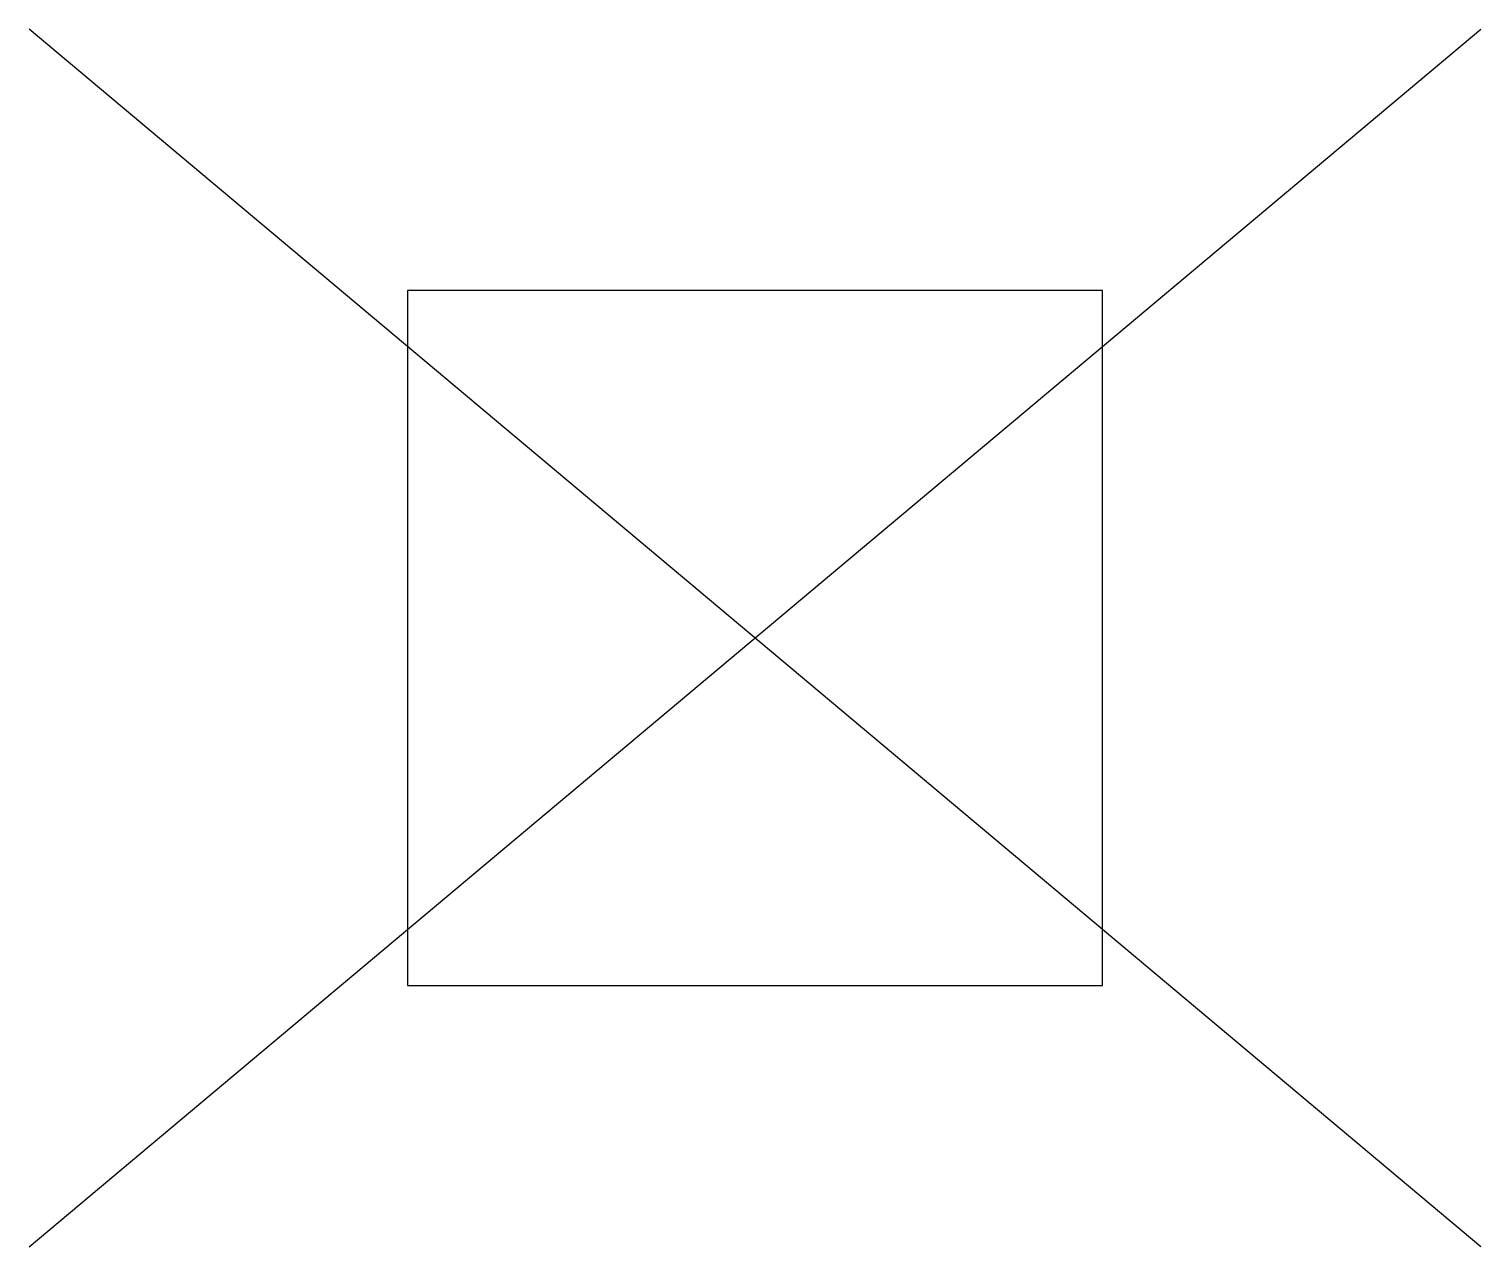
# Model space of a CAD drawing. Header units: metres. Extents: x -0.84 to 0.84, y -0.7 to 0.7.
import ezdxf

# ---------------------------------------------------------------- set-up
doc = ezdxf.new("R2010")
doc.units = ezdxf.units.M
doc.header["$LTSCALE"] = 0.2

msp = doc.modelspace()

# ---------------------------------------------------------------- linework, layer by layer
at = {"color": 0}
for p, q in [((-0.8357, -0.7013), (0.8357, 0.7013)), ((0.8357, -0.7013), (-0.8357, 0.7013))]:
    msp.add_line(p, q, dxfattribs=at)
at = {"flags": 128}
msp.add_lwpolyline([(-0.4, 0.4), (-0.4, -0.4), (0.4, -0.4), (0.4, 0.4)], close=True, dxfattribs=at)

doc.saveas('drawing.dxf')
